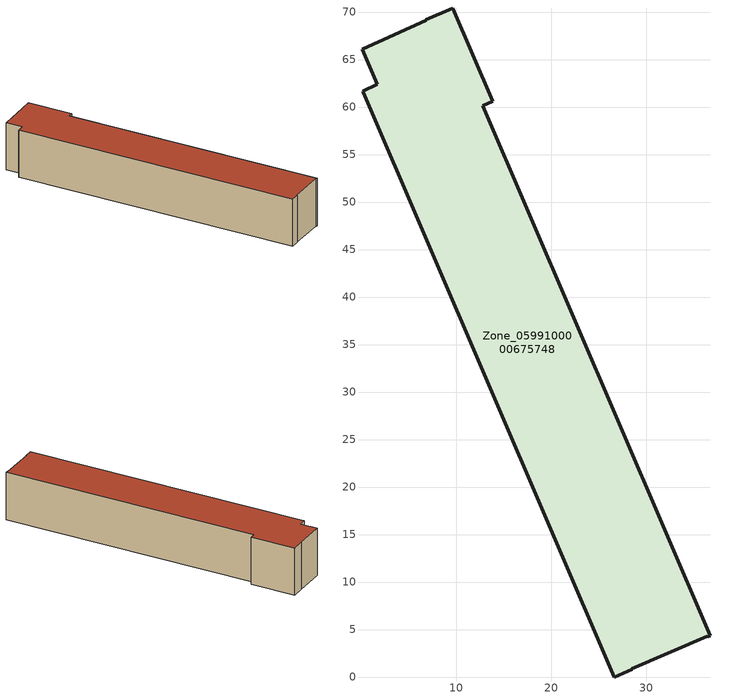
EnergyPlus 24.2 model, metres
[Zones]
Zone_0599100000675748
 floor ground (C_G): 12.76,60.13 36.75,4.36 36.45,4.23 36.42,4.3 28.47,0.87 28.51,0.79 26.63,0 0.2,61.55 0.13,61.69 1.67,62.38 0.09,66.06 6.84,69.13 6.8,69.2 9.65,70.43 13.86,60.61 z0
 wall outside (C_F): 26.63,0 28.51,0.79 28.47,0.87 36.42,4.3 36.45,4.23 36.75,4.36 12.76,60.13 13.86,60.61 9.65,70.43 6.8,69.2 6.84,69.13 0.09,66.06 1.67,62.38 0.13,61.69 0.2,61.55 26.63,0 z0:11.43
 roof outside (C_R): 36.75,4.36 12.76,60.13 13.86,60.61 9.65,70.43 6.8,69.2 6.84,69.13 0.09,66.06 1.67,62.38 0.13,61.69 0.2,61.55 26.63,0 28.51,0.79 28.47,0.87 36.42,4.3 36.45,4.23 z11.43
[BUILDING]
Pand.0599100000675748: North Axis=0; Terrain=City; Loads Convergence Tolerance Value=0.04; Temperature Convergence Tolerance Value=0.4; Solar Distribution=FullExterior; Maximum Number of Warmup Days=25; Minimum Number of Warmup Days=1
[Site:Location]
Rotterdam.The.Hague.AP_ZH_NLD Design_Conditions: Latitude=51.96; Longitude=4.45; Time Zone=1; Elevation=-4.5
[SITE:GROUNDTEMPERATURE:BUILDINGSURFACE]
18, 18, 18, 18, 18, 18, 18, 18, 18, 18, 18, 18
[MATERIAL] Thermal Absorptance=0.9; Solar Absorptance=0.7; Visible Absorptance=0.7
Name | Roughness | Thickness | Conductivity | Density | Specific Heat
G.TC.1992-2005 | MediumSmooth | 0.15 | 0.06 | 540 | 1210
F.TC.1992-2005 | Rough | 0.3 | 0.12 | 1920 | 840
R.TC.1992-2005 | MediumRough | 0.2 | 0.08 | 1500 | 1000
[CONSTRUCTION]
C_G: G.TC.1992-2005
C_F: F.TC.1992-2005
C_R: R.TC.1992-2005
[ZONE]
Zone_0599100000675748: Type=1; Multiplier=1; Ceiling Height=Autocalculate; Volume=Autocalculate; Floor Area=autocalculate; Part of Total Floor Area=Yes
[ZONEINFILTRATION:DESIGNFLOWRATE]
Infil_Zone_0599100000675748: Zone or ZoneList or Space or SpaceList=Zone_0599100000675748; Schedule=AlwaysOn; Design Flow Rate Calculation Method=Flow/Area; Flow Rate per Floor Area=0.0015; Constant Term Coefficient=1; Temperature Term Coefficient=0; Velocity Term Coefficient=0; Velocity Squared Term Coefficient=0
[HVACTEMPLATE:ZONE:IDEALLOADSAIRSYSTEM]
Zone_0599100000675748: Maximum Heating Supply Air Temperature=50; Minimum Cooling Supply Air Temperature=13; Maximum Heating Supply Air Humidity Ratio=0.0156; Minimum Cooling Supply Air Humidity Ratio=0.0077; Heating Limit=NoLimit; Cooling Limit=NoLimit; Dehumidification Control Type=ConstantSensibleHeatRatio; Cooling Sensible Heat Ratio=0.7; Dehumidification Setpoint=60; Humidification Control Type=None; Humidification Setpoint=30; Outdoor Air Method=None; Outdoor Air Flow Rate per Person=0.00944; Outdoor Air Flow Rate per Zone Floor Area=0; Outdoor Air Flow Rate per Zone=0; Demand Controlled Ventilation Type=None; Outdoor Air Economizer Type=NoEconomizer; Heat Recovery Type=None; Sensible Heat Recovery Effectiveness=0.7; Latent Heat Recovery Effectiveness=0.65
[ZONECONTROL:THERMOSTAT]
ThermostatControl_Zone_0599100000675748: Zone or ZoneList=Zone_0599100000675748; Control Type Schedule=DualSetpointControlType; Control 1=Thermostat_Zone_0599100000675748; Temperature Difference Between Cutout And Setpoint=0
[THERMOSTATSETPOINT:DUALSETPOINT]
Thermostat_Zone_0599100000675748: Heating Setpoint Temperature Schedule=HeatingSetpoint_Zone_0599100000675748; Cooling Setpoint Temperature Schedule=CoolingSetpoint_Zone_0599100000675748
[SCHEDULE:COMPACT]
HeatingSetpoint_Zone_0599100000675748: Through: 12/31, For: AllDays, Until: 24:00, 21
CoolingSetpoint_Zone_0599100000675748: Through: 12/31, For: AllDays, Until: 24:00, 24
DualSetpointControlType: Through: 12/31, For: AllDays, Until: 24:00, 4
AlwaysOn: Through: 12/31, For: AllDays, Until: 24:00, 1
